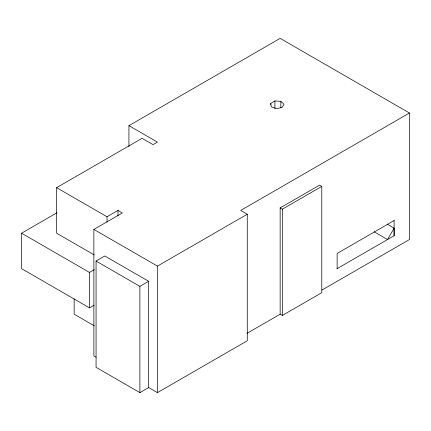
<?xml version="1.0" encoding="UTF-8"?>
<svg xmlns="http://www.w3.org/2000/svg" width="431" height="431" viewBox="0 0 431 431"><rect width="100%" height="100%" fill="white"/><g stroke="black" fill="none" stroke-linecap="round" stroke-linejoin="round"><path stroke-width="0.65" d="M336.95 268.745L394.112 235.746L394.112 228.155L387.189 224.158M394.112 228.155L387.534 239.539L374.162 231.819M128.934 146.529L128.934 125.663L280.15 38.364L409.45 113.014L409.45 239.539L321.914 290.079M94.276 254.958L56.612 233.214L56.612 187.663L142.085 138.319L153.043 144.644L157.423 142.111L128.934 125.663M94.077 305.213L89.486 307.863L21.55 268.642L21.55 233.214L56.892 212.806M270.706 103.381L274.919 100.946L280.845 101.328L284.013 104.243L282.046 107.491L276.416 108.628L271.374 106.796L270.706 103.381L270.706 104.647M56.612 187.663L107.017 216.766L117.975 210.436L122.361 212.968L93.872 229.416L93.872 355.947L96.178 357.277M148.657 387.577L139.892 392.636L96.065 367.331L96.065 261.051L104.83 255.987L148.657 281.292L148.657 387.577L157.423 392.636L247.275 340.765L247.275 214.234L240.703 210.436L409.45 113.014M21.55 233.214L89.486 272.435L94.416 269.59M93.872 229.416L157.423 266.11L247.275 214.234M96.065 261.051L139.892 286.356L148.657 281.292M280.15 314.194L280.15 207.909L319.597 185.131L321.79 186.397L321.79 292.681L282.343 315.454L280.15 314.194L247.082 333.282M280.15 207.909L282.343 209.175L321.79 186.397M394.112 220.564L337.128 253.46L337.128 268.642M94.378 325.868L74.148 314.194L74.148 298.785M394.112 220.23L394.112 235.746M282.343 209.175L282.343 315.454M280.845 101.328L280.845 107.658M274.919 100.946L274.919 108.537M157.423 266.11L157.423 392.636M139.892 286.356L139.892 392.636M117.975 210.436L117.975 215.823M107.017 216.766L107.017 222.121M89.486 272.435L89.486 307.863"/></g></svg>
